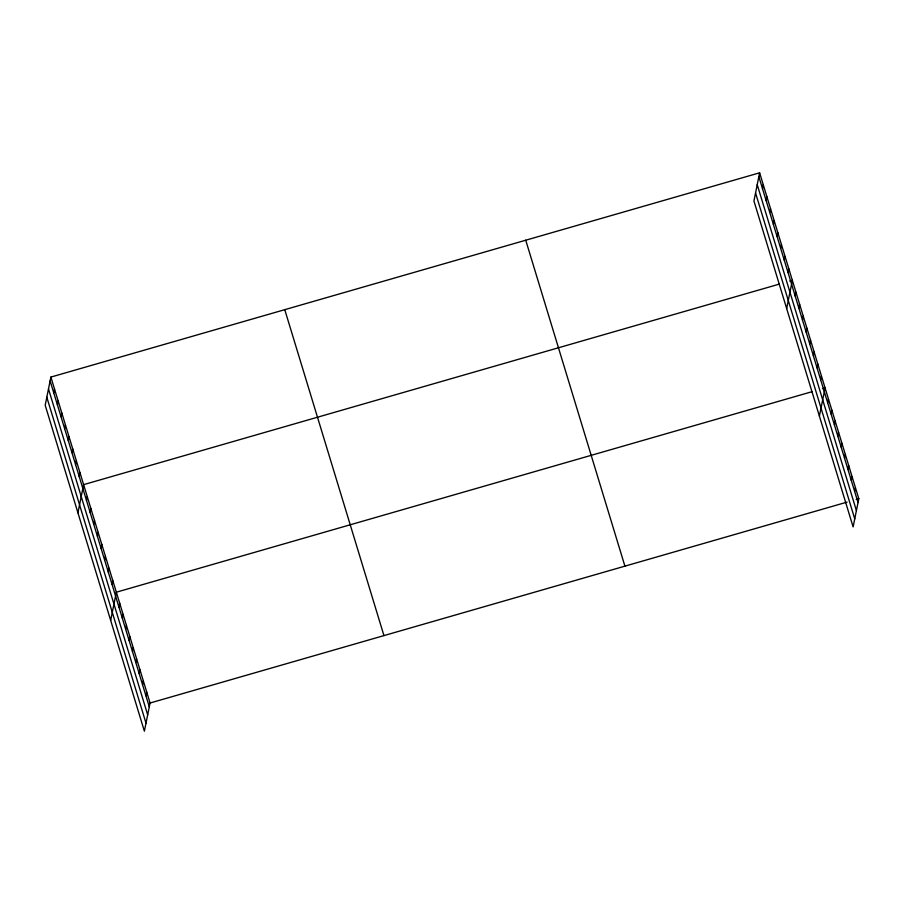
<?xml version="1.0" encoding="UTF-8"?>
<svg xmlns="http://www.w3.org/2000/svg" width="904" height="904" viewBox="0 0 904 904"><rect width="100%" height="100%" fill="white"/><g stroke="black" fill="none" stroke-linecap="round" stroke-linejoin="round"><path stroke-width="1.36" d="M50.884 377.081L45.2 405.263L144.38 731.189L150.064 703.018L50.884 377.081L759.62 172.811L858.8 498.737L853.116 526.919L753.936 200.982L759.62 172.811M53.754 392.856L54.522 389.036M57.381 404.8L58.15 400.992M61.02 416.755L61.788 412.936M64.659 428.699L65.427 424.891M68.297 440.655L69.066 436.835M71.936 452.61L72.704 448.791M75.574 464.554L76.343 460.746M79.202 476.51L79.97 472.69M77.936 512.817L83.609 484.646L779.35 284.105M86.479 500.409L87.247 496.59M90.117 512.365L90.886 508.545M93.756 524.309L94.525 520.501M97.395 536.264L98.163 532.445M101.022 548.208L101.802 544.4M104.661 560.164L105.429 556.344M108.299 572.119L109.068 568.3M111.938 584.063L112.706 580.255M110.661 620.381L116.345 592.199L812.086 391.669M118.944 607.104L119.712 603.284M122.322 618.178L123.091 614.37M125.69 629.263L126.458 625.444M129.069 640.348L129.837 636.529M132.436 651.422L133.204 647.614M135.803 662.508L136.572 658.688M139.182 673.593L139.95 669.774M142.549 684.667L143.318 680.859M145.928 695.752L146.697 691.933M762.479 188.574L763.247 184.755M766.117 200.518L766.886 196.71M769.756 212.474L770.524 208.654M773.395 224.429L774.163 220.61M777.033 236.373L777.802 232.565M780.672 248.329L781.44 244.509M784.299 260.273L785.067 256.465M787.938 272.228L788.706 268.409M786.661 308.535L792.345 280.364L789.746 281.11M795.215 296.128L795.983 292.32M798.853 308.083L799.622 304.264M802.492 320.027L803.26 316.219M806.119 331.983L806.888 328.163M809.758 343.938L810.526 340.119M813.397 355.882L814.165 352.074M817.035 367.838L817.804 364.018M820.674 379.782L821.442 375.974M819.397 416.1L825.081 387.918L822.482 388.675M827.68 402.822L828.448 399.003M831.047 413.896L831.827 410.088M834.426 424.982L835.194 421.162M837.793 436.067L838.562 432.248M841.172 447.141L841.94 443.333M844.539 458.226L845.308 454.407M847.918 469.312L848.686 465.492M851.285 480.397L852.054 476.577M854.653 491.471L855.433 487.663M150.064 703.018L847.104 502.104M856.201 499.483L858.8 498.737M758.84 176.619L858.032 502.556M757.224 184.665L856.404 510.59M755.552 192.947L854.743 518.873M525.732 240.215L624.913 566.153M284.76 309.676L383.951 635.602M50.115 380.9L149.296 706.838M48.488 388.935L147.68 714.872M46.816 397.218L146.007 723.155"/></g></svg>
